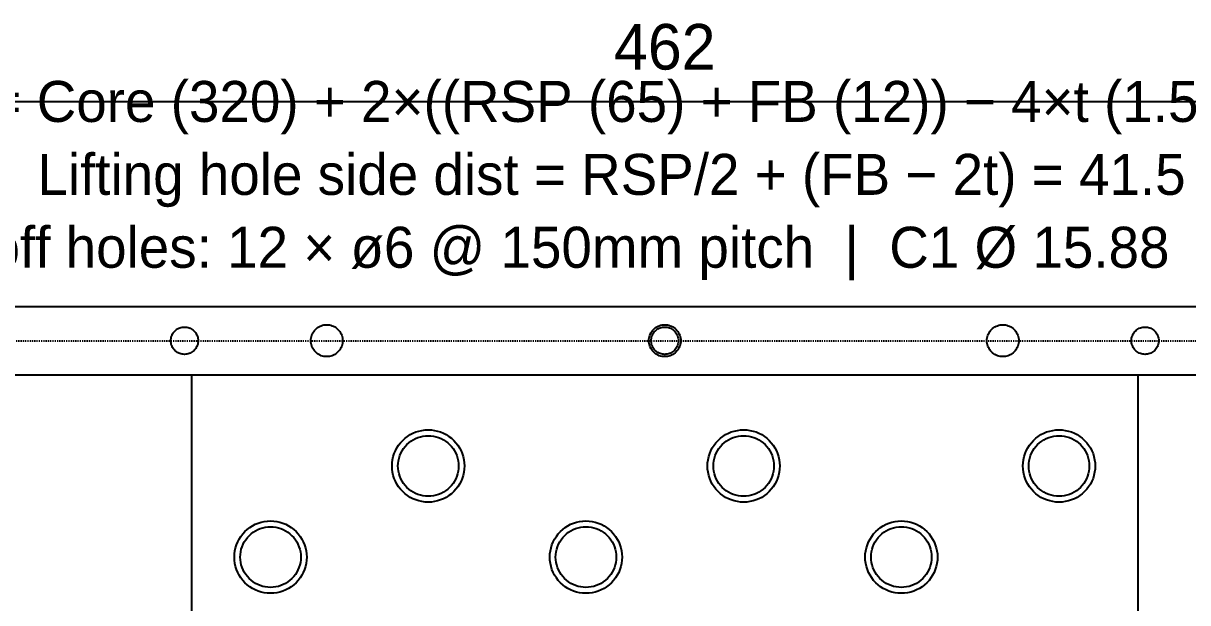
# Model space of a CAD drawing. Header units: millimetres. Extents: x 0 to 689, y -1000001 to 2212.
# Drawn here: x 210.1 to 465.9, y 2085 to 2212.1 of the extents above; entities that cross this region are included whole.
import ezdxf
from ezdxf.enums import TextEntityAlignment as Align

# ---------------------------------------------------------------- set-up
doc = ezdxf.new("R2010")
doc.units = ezdxf.units.MM
doc.linetypes.add('DASHED', pattern=[0.5, 0.25, -0.25])
doc.layers.add('DRAWING', color=7, linetype='Continuous')
doc.layers.add('TEXT', color=7, linetype='Continuous')

msp = doc.modelspace()

# ---------------------------------------------------------------- linework, layer by layer
at = {"layer": 'DRAWING', "linetype": 'CONTINUOUS', "true_color": 0xff6a00}
msp.add_line((120, 2195), (582, 2195), dxfattribs=at)
at = {"layer": 'DRAWING', "linetype": 'CONTINUOUS', "true_color": 0x111111}
for p, q in [((120, 2150), (582, 2150)), ((120, 2135), (582, 2135))]:
    msp.add_line(p, q, dxfattribs=at)
at = {"layer": 'DRAWING', "linetype": 'DASHED', "true_color": 0xb000ff}
msp.add_line((128, 2142.5), (574, 2142.5), dxfattribs=at)
at = {"layer": 'DRAWING', "linetype": 'CONTINUOUS', "true_color": 0x222222}
for p, q in [((247.08, 2135), (454.92, 2135)), ((247.08, 335), (247.08, 2135)), ((454.92, 2135), (454.92, 335))]:
    msp.add_line(p, q, dxfattribs=at)
at = {"layer": 'DRAWING', "linetype": 'CONTINUOUS', "true_color": 0x111111}
for points in [[(280.25, 2142.5), (280.24, 2142.19), (280.2, 2141.89), (280.13, 2141.59), (280.04, 2141.3), (279.92, 2141.02), (279.78, 2140.75), (279.62, 2140.49), (279.43, 2140.25), (279.22, 2140.03), (279, 2139.82), (278.76, 2139.63), (278.5, 2139.47), (278.23, 2139.33), (277.95, 2139.21), (277.66, 2139.12), (277.36, 2139.05), (277.06, 2139.01), (276.75, 2139), (276.44, 2139.01), (276.14, 2139.05), (275.84, 2139.12), (275.55, 2139.21), (275.27, 2139.33), (275, 2139.47), (274.74, 2139.63), (274.5, 2139.82), (274.28, 2140.03), (274.07, 2140.25), (273.88, 2140.49), (273.72, 2140.75), (273.58, 2141.02), (273.46, 2141.3), (273.37, 2141.59), (273.3, 2141.89), (273.26, 2142.19), (273.25, 2142.5), (273.26, 2142.81), (273.3, 2143.11), (273.37, 2143.41), (273.46, 2143.7), (273.58, 2143.98), (273.72, 2144.25), (273.88, 2144.51), (274.07, 2144.75), (274.28, 2144.97), (274.5, 2145.18), (274.74, 2145.37), (275, 2145.53), (275.27, 2145.67), (275.55, 2145.79), (275.84, 2145.88), (276.14, 2145.95), (276.44, 2145.99), (276.75, 2146), (277.06, 2145.99), (277.36, 2145.95), (277.66, 2145.88), (277.95, 2145.79), (278.23, 2145.67), (278.5, 2145.53), (278.76, 2145.37), (279, 2145.18), (279.22, 2144.97), (279.43, 2144.75), (279.62, 2144.51), (279.78, 2144.25), (279.92, 2143.98), (280.04, 2143.7), (280.13, 2143.41), (280.2, 2143.11), (280.24, 2142.81), (280.25, 2142.5)], [(354.5, 2142.5), (354.49, 2142.19), (354.45, 2141.89), (354.38, 2141.59), (354.29, 2141.3), (354.17, 2141.02), (354.03, 2140.75), (353.87, 2140.49), (353.68, 2140.25), (353.47, 2140.03), (353.25, 2139.82), (353.01, 2139.63), (352.75, 2139.47), (352.48, 2139.33), (352.2, 2139.21), (351.91, 2139.12), (351.61, 2139.05), (351.31, 2139.01), (351, 2139), (350.69, 2139.01), (350.39, 2139.05), (350.09, 2139.12), (349.8, 2139.21), (349.52, 2139.33), (349.25, 2139.47), (348.99, 2139.63), (348.75, 2139.82), (348.53, 2140.03), (348.32, 2140.25), (348.13, 2140.49), (347.97, 2140.75), (347.83, 2141.02), (347.71, 2141.3), (347.62, 2141.59), (347.55, 2141.89), (347.51, 2142.19), (347.5, 2142.5), (347.51, 2142.81), (347.55, 2143.11), (347.62, 2143.41), (347.71, 2143.7), (347.83, 2143.98), (347.97, 2144.25), (348.13, 2144.51), (348.32, 2144.75), (348.53, 2144.97), (348.75, 2145.18), (348.99, 2145.37), (349.25, 2145.53), (349.52, 2145.67), (349.8, 2145.79), (350.09, 2145.88), (350.39, 2145.95), (350.69, 2145.99), (351, 2146), (351.31, 2145.99), (351.61, 2145.95), (351.91, 2145.88), (352.2, 2145.79), (352.48, 2145.67), (352.75, 2145.53), (353.01, 2145.37), (353.25, 2145.18), (353.47, 2144.97), (353.68, 2144.75), (353.87, 2144.51), (354.03, 2144.25), (354.17, 2143.98), (354.29, 2143.7), (354.38, 2143.41), (354.45, 2143.11), (354.49, 2142.81), (354.5, 2142.5)], [(428.75, 2142.5), (428.74, 2142.19), (428.7, 2141.89), (428.63, 2141.59), (428.54, 2141.3), (428.42, 2141.02), (428.28, 2140.75), (428.12, 2140.49), (427.93, 2140.25), (427.72, 2140.03), (427.5, 2139.82), (427.26, 2139.63), (427, 2139.47), (426.73, 2139.33), (426.45, 2139.21), (426.16, 2139.12), (425.86, 2139.05), (425.56, 2139.01), (425.25, 2139), (424.94, 2139.01), (424.64, 2139.05), (424.34, 2139.12), (424.05, 2139.21), (423.77, 2139.33), (423.5, 2139.47), (423.24, 2139.63), (423, 2139.82), (422.78, 2140.03), (422.57, 2140.25), (422.38, 2140.49), (422.22, 2140.75), (422.08, 2141.02), (421.96, 2141.3), (421.87, 2141.59), (421.8, 2141.89), (421.76, 2142.19), (421.75, 2142.5), (421.76, 2142.81), (421.8, 2143.11), (421.87, 2143.41), (421.96, 2143.7), (422.08, 2143.98), (422.22, 2144.25), (422.38, 2144.51), (422.57, 2144.75), (422.78, 2144.97), (423, 2145.18), (423.24, 2145.37), (423.5, 2145.53), (423.77, 2145.67), (424.05, 2145.79), (424.34, 2145.88), (424.64, 2145.95), (424.94, 2145.99), (425.25, 2146), (425.56, 2145.99), (425.86, 2145.95), (426.16, 2145.88), (426.45, 2145.79), (426.73, 2145.67), (427, 2145.53), (427.26, 2145.37), (427.5, 2145.18), (427.72, 2144.97), (427.93, 2144.75), (428.12, 2144.51), (428.28, 2144.25), (428.42, 2143.98), (428.54, 2143.7), (428.63, 2143.41), (428.7, 2143.11), (428.74, 2142.81), (428.75, 2142.5)], [(248.5, 2142.5), (248.49, 2142.24), (248.45, 2141.98), (248.4, 2141.72), (248.32, 2141.47), (248.22, 2141.23), (248.1, 2141), (247.96, 2140.78), (247.8, 2140.57), (247.62, 2140.38), (247.43, 2140.2), (247.22, 2140.04), (247, 2139.9), (246.77, 2139.78), (246.53, 2139.68), (246.28, 2139.6), (246.02, 2139.55), (245.76, 2139.51), (245.5, 2139.5), (245.24, 2139.51), (244.98, 2139.55), (244.72, 2139.6), (244.47, 2139.68), (244.23, 2139.78), (244, 2139.9), (243.78, 2140.04), (243.57, 2140.2), (243.38, 2140.38), (243.2, 2140.57), (243.04, 2140.78), (242.9, 2141), (242.78, 2141.23), (242.68, 2141.47), (242.6, 2141.72), (242.55, 2141.98), (242.51, 2142.24), (242.5, 2142.5), (242.51, 2142.76), (242.55, 2143.02), (242.6, 2143.28), (242.68, 2143.53), (242.78, 2143.77), (242.9, 2144), (243.04, 2144.22), (243.2, 2144.43), (243.38, 2144.62), (243.57, 2144.8), (243.78, 2144.96), (244, 2145.1), (244.23, 2145.22), (244.47, 2145.32), (244.72, 2145.4), (244.98, 2145.45), (245.24, 2145.49), (245.5, 2145.5), (245.76, 2145.49), (246.02, 2145.45), (246.28, 2145.4), (246.53, 2145.32), (246.77, 2145.22), (247, 2145.1), (247.22, 2144.96), (247.43, 2144.8), (247.62, 2144.62), (247.8, 2144.43), (247.96, 2144.22), (248.1, 2144), (248.22, 2143.77), (248.32, 2143.53), (248.4, 2143.28), (248.45, 2143.02), (248.49, 2142.76), (248.5, 2142.5)], [(354, 2142.5), (353.99, 2142.24), (353.95, 2141.98), (353.9, 2141.72), (353.82, 2141.47), (353.72, 2141.23), (353.6, 2141), (353.46, 2140.78), (353.3, 2140.57), (353.12, 2140.38), (352.93, 2140.2), (352.72, 2140.04), (352.5, 2139.9), (352.27, 2139.78), (352.03, 2139.68), (351.78, 2139.6), (351.52, 2139.55), (351.26, 2139.51), (351, 2139.5), (350.74, 2139.51), (350.48, 2139.55), (350.22, 2139.6), (349.97, 2139.68), (349.73, 2139.78), (349.5, 2139.9), (349.28, 2140.04), (349.07, 2140.2), (348.88, 2140.38), (348.7, 2140.57), (348.54, 2140.78), (348.4, 2141), (348.28, 2141.23), (348.18, 2141.47), (348.1, 2141.72), (348.05, 2141.98), (348.01, 2142.24), (348, 2142.5), (348.01, 2142.76), (348.05, 2143.02), (348.1, 2143.28), (348.18, 2143.53), (348.28, 2143.77), (348.4, 2144), (348.54, 2144.22), (348.7, 2144.43), (348.88, 2144.62), (349.07, 2144.8), (349.28, 2144.96), (349.5, 2145.1), (349.73, 2145.22), (349.97, 2145.32), (350.22, 2145.4), (350.48, 2145.45), (350.74, 2145.49), (351, 2145.5), (351.26, 2145.49), (351.52, 2145.45), (351.78, 2145.4), (352.03, 2145.32), (352.27, 2145.22), (352.5, 2145.1), (352.72, 2144.96), (352.93, 2144.8), (353.12, 2144.62), (353.3, 2144.43), (353.46, 2144.22), (353.6, 2144), (353.72, 2143.77), (353.82, 2143.53), (353.9, 2143.28), (353.95, 2143.02), (353.99, 2142.76), (354, 2142.5)], [(459.5, 2142.5), (459.49, 2142.24), (459.45, 2141.98), (459.4, 2141.72), (459.32, 2141.47), (459.22, 2141.23), (459.1, 2141), (458.96, 2140.78), (458.8, 2140.57), (458.62, 2140.38), (458.43, 2140.2), (458.22, 2140.04), (458, 2139.9), (457.77, 2139.78), (457.53, 2139.68), (457.28, 2139.6), (457.02, 2139.55), (456.76, 2139.51), (456.5, 2139.5), (456.24, 2139.51), (455.98, 2139.55), (455.72, 2139.6), (455.47, 2139.68), (455.23, 2139.78), (455, 2139.9), (454.78, 2140.04), (454.57, 2140.2), (454.38, 2140.38), (454.2, 2140.57), (454.04, 2140.78), (453.9, 2141), (453.78, 2141.23), (453.68, 2141.47), (453.6, 2141.72), (453.55, 2141.98), (453.51, 2142.24), (453.5, 2142.5), (453.51, 2142.76), (453.55, 2143.02), (453.6, 2143.28), (453.68, 2143.53), (453.78, 2143.77), (453.9, 2144), (454.04, 2144.22), (454.2, 2144.43), (454.38, 2144.62), (454.57, 2144.8), (454.78, 2144.96), (455, 2145.1), (455.23, 2145.22), (455.47, 2145.32), (455.72, 2145.4), (455.98, 2145.45), (456.24, 2145.49), (456.5, 2145.5), (456.76, 2145.49), (457.02, 2145.45), (457.28, 2145.4), (457.53, 2145.32), (457.77, 2145.22), (458, 2145.1), (458.22, 2144.96), (458.43, 2144.8), (458.62, 2144.62), (458.8, 2144.43), (458.96, 2144.22), (459.1, 2144), (459.22, 2143.77), (459.32, 2143.53), (459.4, 2143.28), (459.45, 2143.02), (459.49, 2142.76), (459.5, 2142.5)], [(305.69, 2115), (305.66, 2114.42), (305.59, 2113.85), (305.46, 2113.28), (305.29, 2112.73), (305.07, 2112.19), (304.8, 2111.68), (304.49, 2111.19), (304.13, 2110.73), (303.74, 2110.3), (303.31, 2109.91), (302.85, 2109.55), (302.37, 2109.24), (301.85, 2108.97), (301.31, 2108.75), (300.76, 2108.58), (300.19, 2108.45), (299.62, 2108.38), (299.04, 2108.35), (298.46, 2108.38), (297.89, 2108.45), (297.32, 2108.58), (296.77, 2108.75), (296.23, 2108.97), (295.72, 2109.24), (295.23, 2109.55), (294.77, 2109.91), (294.34, 2110.3), (293.95, 2110.73), (293.59, 2111.19), (293.28, 2111.68), (293.01, 2112.19), (292.79, 2112.73), (292.62, 2113.28), (292.49, 2113.85), (292.42, 2114.42), (292.39, 2115), (292.42, 2115.58), (292.49, 2116.15), (292.62, 2116.72), (292.79, 2117.27), (293.01, 2117.81), (293.28, 2118.32), (293.59, 2118.81), (293.95, 2119.27), (294.34, 2119.7), (294.77, 2120.09), (295.23, 2120.45), (295.72, 2120.76), (296.23, 2121.03), (296.77, 2121.25), (297.32, 2121.42), (297.89, 2121.55), (298.46, 2121.62), (299.04, 2121.65), (299.62, 2121.62), (300.19, 2121.55), (300.76, 2121.42), (301.31, 2121.25), (301.85, 2121.03), (302.37, 2120.76), (302.85, 2120.45), (303.31, 2120.09), (303.74, 2119.7), (304.13, 2119.27), (304.49, 2118.81), (304.8, 2118.32), (305.07, 2117.81), (305.29, 2117.27), (305.46, 2116.72), (305.59, 2116.15), (305.66, 2115.58), (305.69, 2115)], [(374.97, 2115), (374.94, 2114.42), (374.87, 2113.85), (374.74, 2113.28), (374.57, 2112.73), (374.35, 2112.19), (374.08, 2111.68), (373.77, 2111.19), (373.41, 2110.73), (373.02, 2110.3), (372.59, 2109.91), (372.13, 2109.55), (371.64, 2109.24), (371.13, 2108.97), (370.59, 2108.75), (370.04, 2108.58), (369.47, 2108.45), (368.9, 2108.38), (368.32, 2108.35), (367.74, 2108.38), (367.17, 2108.45), (366.6, 2108.58), (366.05, 2108.75), (365.51, 2108.97), (365, 2109.24), (364.51, 2109.55), (364.05, 2109.91), (363.62, 2110.3), (363.23, 2110.73), (362.87, 2111.19), (362.56, 2111.68), (362.29, 2112.19), (362.07, 2112.73), (361.9, 2113.28), (361.77, 2113.85), (361.7, 2114.42), (361.67, 2115), (361.7, 2115.58), (361.77, 2116.15), (361.9, 2116.72), (362.07, 2117.27), (362.29, 2117.81), (362.56, 2118.32), (362.87, 2118.81), (363.23, 2119.27), (363.62, 2119.7), (364.05, 2120.09), (364.51, 2120.45), (365, 2120.76), (365.51, 2121.03), (366.05, 2121.25), (366.6, 2121.42), (367.17, 2121.55), (367.74, 2121.62), (368.32, 2121.65), (368.9, 2121.62), (369.47, 2121.55), (370.04, 2121.42), (370.59, 2121.25), (371.13, 2121.03), (371.64, 2120.76), (372.13, 2120.45), (372.59, 2120.09), (373.02, 2119.7), (373.41, 2119.27), (373.77, 2118.81), (374.08, 2118.32), (374.35, 2117.81), (374.57, 2117.27), (374.74, 2116.72), (374.87, 2116.15), (374.94, 2115.58), (374.97, 2115)], [(444.25, 2115), (444.22, 2114.42), (444.15, 2113.85), (444.02, 2113.28), (443.85, 2112.73), (443.63, 2112.19), (443.36, 2111.68), (443.05, 2111.19), (442.69, 2110.73), (442.3, 2110.3), (441.87, 2109.91), (441.41, 2109.55), (440.93, 2109.24), (440.41, 2108.97), (439.87, 2108.75), (439.32, 2108.58), (438.75, 2108.45), (438.18, 2108.38), (437.6, 2108.35), (437.02, 2108.38), (436.45, 2108.45), (435.88, 2108.58), (435.33, 2108.75), (434.79, 2108.97), (434.28, 2109.24), (433.79, 2109.55), (433.33, 2109.91), (432.9, 2110.3), (432.51, 2110.73), (432.15, 2111.19), (431.84, 2111.68), (431.57, 2112.19), (431.35, 2112.73), (431.18, 2113.28), (431.05, 2113.85), (430.98, 2114.42), (430.95, 2115), (430.98, 2115.58), (431.05, 2116.15), (431.18, 2116.72), (431.35, 2117.27), (431.57, 2117.81), (431.84, 2118.32), (432.15, 2118.81), (432.51, 2119.27), (432.9, 2119.7), (433.33, 2120.09), (433.79, 2120.45), (434.28, 2120.76), (434.79, 2121.03), (435.33, 2121.25), (435.88, 2121.42), (436.45, 2121.55), (437.02, 2121.62), (437.6, 2121.65), (438.18, 2121.62), (438.75, 2121.55), (439.32, 2121.42), (439.87, 2121.25), (440.41, 2121.03), (440.93, 2120.76), (441.41, 2120.45), (441.87, 2120.09), (442.3, 2119.7), (442.69, 2119.27), (443.05, 2118.81), (443.36, 2118.32), (443.63, 2117.81), (443.85, 2117.27), (444.02, 2116.72), (444.15, 2116.15), (444.22, 2115.58), (444.25, 2115)], [(271.05, 2095), (271.02, 2094.42), (270.95, 2093.85), (270.82, 2093.28), (270.65, 2092.73), (270.43, 2092.19), (270.16, 2091.68), (269.85, 2091.19), (269.49, 2090.73), (269.1, 2090.3), (268.67, 2089.91), (268.21, 2089.55), (267.72, 2089.24), (267.21, 2088.97), (266.67, 2088.75), (266.12, 2088.58), (265.55, 2088.45), (264.98, 2088.38), (264.4, 2088.35), (263.82, 2088.38), (263.25, 2088.45), (262.68, 2088.58), (262.13, 2088.75), (261.59, 2088.97), (261.07, 2089.24), (260.59, 2089.55), (260.13, 2089.91), (259.7, 2090.3), (259.31, 2090.73), (258.95, 2091.19), (258.64, 2091.68), (258.37, 2092.19), (258.15, 2092.73), (257.98, 2093.28), (257.85, 2093.85), (257.78, 2094.42), (257.75, 2095), (257.78, 2095.58), (257.85, 2096.15), (257.98, 2096.72), (258.15, 2097.27), (258.37, 2097.81), (258.64, 2098.32), (258.95, 2098.81), (259.31, 2099.27), (259.7, 2099.7), (260.13, 2100.09), (260.59, 2100.45), (261.07, 2100.76), (261.59, 2101.03), (262.13, 2101.25), (262.68, 2101.42), (263.25, 2101.55), (263.82, 2101.62), (264.4, 2101.65), (264.98, 2101.62), (265.55, 2101.55), (266.12, 2101.42), (266.67, 2101.25), (267.21, 2101.03), (267.72, 2100.76), (268.21, 2100.45), (268.67, 2100.09), (269.1, 2099.7), (269.49, 2099.27), (269.85, 2098.81), (270.16, 2098.32), (270.43, 2097.81), (270.65, 2097.27), (270.82, 2096.72), (270.95, 2096.15), (271.02, 2095.58), (271.05, 2095)], [(340.33, 2095), (340.3, 2094.42), (340.23, 2093.85), (340.1, 2093.28), (339.93, 2092.73), (339.71, 2092.19), (339.44, 2091.68), (339.13, 2091.19), (338.77, 2090.73), (338.38, 2090.3), (337.95, 2089.91), (337.49, 2089.55), (337, 2089.24), (336.49, 2088.97), (335.95, 2088.75), (335.4, 2088.58), (334.83, 2088.45), (334.26, 2088.38), (333.68, 2088.35), (333.1, 2088.38), (332.53, 2088.45), (331.96, 2088.58), (331.41, 2088.75), (330.87, 2088.97), (330.36, 2089.24), (329.87, 2089.55), (329.41, 2089.91), (328.98, 2090.3), (328.59, 2090.73), (328.23, 2091.19), (327.92, 2091.68), (327.65, 2092.19), (327.43, 2092.73), (327.26, 2093.28), (327.13, 2093.85), (327.06, 2094.42), (327.03, 2095), (327.06, 2095.58), (327.13, 2096.15), (327.26, 2096.72), (327.43, 2097.27), (327.65, 2097.81), (327.92, 2098.32), (328.23, 2098.81), (328.59, 2099.27), (328.98, 2099.7), (329.41, 2100.09), (329.87, 2100.45), (330.36, 2100.76), (330.87, 2101.03), (331.41, 2101.25), (331.96, 2101.42), (332.53, 2101.55), (333.1, 2101.62), (333.68, 2101.65), (334.26, 2101.62), (334.83, 2101.55), (335.4, 2101.42), (335.95, 2101.25), (336.49, 2101.03), (337, 2100.76), (337.49, 2100.45), (337.95, 2100.09), (338.38, 2099.7), (338.77, 2099.27), (339.13, 2098.81), (339.44, 2098.32), (339.71, 2097.81), (339.93, 2097.27), (340.1, 2096.72), (340.23, 2096.15), (340.3, 2095.58), (340.33, 2095)], [(409.61, 2095), (409.58, 2094.42), (409.51, 2093.85), (409.38, 2093.28), (409.21, 2092.73), (408.99, 2092.19), (408.72, 2091.68), (408.41, 2091.19), (408.05, 2090.73), (407.66, 2090.3), (407.23, 2089.91), (406.77, 2089.55), (406.29, 2089.24), (405.77, 2088.97), (405.23, 2088.75), (404.68, 2088.58), (404.11, 2088.45), (403.54, 2088.38), (402.96, 2088.35), (402.38, 2088.38), (401.81, 2088.45), (401.24, 2088.58), (400.69, 2088.75), (400.15, 2088.97), (399.64, 2089.24), (399.15, 2089.55), (398.69, 2089.91), (398.26, 2090.3), (397.87, 2090.73), (397.51, 2091.19), (397.2, 2091.68), (396.93, 2092.19), (396.71, 2092.73), (396.54, 2093.28), (396.41, 2093.85), (396.34, 2094.42), (396.31, 2095), (396.34, 2095.58), (396.41, 2096.15), (396.54, 2096.72), (396.71, 2097.27), (396.93, 2097.81), (397.2, 2098.32), (397.51, 2098.81), (397.87, 2099.27), (398.26, 2099.7), (398.69, 2100.09), (399.15, 2100.45), (399.64, 2100.76), (400.15, 2101.03), (400.69, 2101.25), (401.24, 2101.42), (401.81, 2101.55), (402.38, 2101.62), (402.96, 2101.65), (403.54, 2101.62), (404.11, 2101.55), (404.68, 2101.42), (405.23, 2101.25), (405.77, 2101.03), (406.29, 2100.76), (406.77, 2100.45), (407.23, 2100.09), (407.66, 2099.7), (408.05, 2099.27), (408.41, 2098.81), (408.72, 2098.32), (408.99, 2097.81), (409.21, 2097.27), (409.38, 2096.72), (409.51, 2096.15), (409.58, 2095.58), (409.61, 2095)]]:
    msp.add_lwpolyline(points, close=True, dxfattribs=at)
at = {"layer": 'DRAWING', "linetype": 'CONTINUOUS', "true_color": 0xff1a1a}
for points in [[(306.98, 2115), (306.95, 2114.31), (306.86, 2113.62), (306.71, 2112.94), (306.5, 2112.28), (306.24, 2111.64), (305.92, 2111.03), (305.54, 2110.45), (305.12, 2109.9), (304.65, 2109.39), (304.14, 2108.92), (303.59, 2108.5), (303.01, 2108.12), (302.4, 2107.8), (301.76, 2107.54), (301.1, 2107.33), (300.42, 2107.18), (299.73, 2107.09), (299.04, 2107.06), (298.35, 2107.09), (297.66, 2107.18), (296.98, 2107.33), (296.32, 2107.54), (295.68, 2107.8), (295.07, 2108.12), (294.49, 2108.5), (293.94, 2108.92), (293.43, 2109.39), (292.96, 2109.9), (292.54, 2110.45), (292.16, 2111.03), (291.84, 2111.64), (291.58, 2112.28), (291.37, 2112.94), (291.22, 2113.62), (291.13, 2114.31), (291.1, 2115), (291.13, 2115.69), (291.22, 2116.38), (291.37, 2117.06), (291.58, 2117.72), (291.84, 2118.36), (292.16, 2118.97), (292.54, 2119.55), (292.96, 2120.1), (293.43, 2120.61), (293.94, 2121.08), (294.49, 2121.5), (295.07, 2121.88), (295.68, 2122.2), (296.32, 2122.46), (296.98, 2122.67), (297.66, 2122.82), (298.35, 2122.91), (299.04, 2122.94), (299.73, 2122.91), (300.42, 2122.82), (301.1, 2122.67), (301.76, 2122.46), (302.4, 2122.2), (303.01, 2121.88), (303.59, 2121.5), (304.14, 2121.08), (304.65, 2120.61), (305.12, 2120.1), (305.54, 2119.55), (305.92, 2118.97), (306.24, 2118.36), (306.5, 2117.72), (306.71, 2117.06), (306.86, 2116.38), (306.95, 2115.69), (306.98, 2115)], [(376.26, 2115), (376.23, 2114.31), (376.14, 2113.62), (375.99, 2112.94), (375.78, 2112.28), (375.52, 2111.64), (375.2, 2111.03), (374.82, 2110.45), (374.4, 2109.9), (373.93, 2109.39), (373.42, 2108.92), (372.87, 2108.5), (372.29, 2108.12), (371.68, 2107.8), (371.04, 2107.54), (370.38, 2107.33), (369.7, 2107.18), (369.01, 2107.09), (368.32, 2107.06), (367.63, 2107.09), (366.94, 2107.18), (366.26, 2107.33), (365.6, 2107.54), (364.96, 2107.8), (364.35, 2108.12), (363.77, 2108.5), (363.22, 2108.92), (362.71, 2109.39), (362.24, 2109.9), (361.82, 2110.45), (361.44, 2111.03), (361.12, 2111.64), (360.86, 2112.28), (360.65, 2112.94), (360.5, 2113.62), (360.41, 2114.31), (360.38, 2115), (360.41, 2115.69), (360.5, 2116.38), (360.65, 2117.06), (360.86, 2117.72), (361.12, 2118.36), (361.44, 2118.97), (361.82, 2119.55), (362.24, 2120.1), (362.71, 2120.61), (363.22, 2121.08), (363.77, 2121.5), (364.35, 2121.88), (364.96, 2122.2), (365.6, 2122.46), (366.26, 2122.67), (366.94, 2122.82), (367.63, 2122.91), (368.32, 2122.94), (369.01, 2122.91), (369.7, 2122.82), (370.38, 2122.67), (371.04, 2122.46), (371.68, 2122.2), (372.29, 2121.88), (372.87, 2121.5), (373.42, 2121.08), (373.93, 2120.61), (374.4, 2120.1), (374.82, 2119.55), (375.2, 2118.97), (375.52, 2118.36), (375.78, 2117.72), (375.99, 2117.06), (376.14, 2116.38), (376.23, 2115.69), (376.26, 2115)], [(445.54, 2115), (445.51, 2114.31), (445.42, 2113.62), (445.27, 2112.94), (445.06, 2112.28), (444.8, 2111.64), (444.48, 2111.03), (444.1, 2110.45), (443.68, 2109.9), (443.21, 2109.39), (442.7, 2108.92), (442.15, 2108.5), (441.57, 2108.12), (440.96, 2107.8), (440.32, 2107.54), (439.66, 2107.33), (438.98, 2107.18), (438.29, 2107.09), (437.6, 2107.06), (436.91, 2107.09), (436.22, 2107.18), (435.54, 2107.33), (434.88, 2107.54), (434.24, 2107.8), (433.63, 2108.12), (433.05, 2108.5), (432.5, 2108.92), (431.99, 2109.39), (431.52, 2109.9), (431.1, 2110.45), (430.72, 2111.03), (430.4, 2111.64), (430.14, 2112.28), (429.93, 2112.94), (429.78, 2113.62), (429.69, 2114.31), (429.66, 2115), (429.69, 2115.69), (429.78, 2116.38), (429.93, 2117.06), (430.14, 2117.72), (430.4, 2118.36), (430.72, 2118.97), (431.1, 2119.55), (431.52, 2120.1), (431.99, 2120.61), (432.5, 2121.08), (433.05, 2121.5), (433.63, 2121.88), (434.24, 2122.2), (434.88, 2122.46), (435.54, 2122.67), (436.22, 2122.82), (436.91, 2122.91), (437.6, 2122.94), (438.29, 2122.91), (438.98, 2122.82), (439.66, 2122.67), (440.32, 2122.46), (440.96, 2122.2), (441.57, 2121.88), (442.15, 2121.5), (442.7, 2121.08), (443.21, 2120.61), (443.68, 2120.1), (444.1, 2119.55), (444.48, 2118.97), (444.8, 2118.36), (445.06, 2117.72), (445.27, 2117.06), (445.42, 2116.38), (445.51, 2115.69), (445.54, 2115)], [(272.34, 2095), (272.31, 2094.31), (272.22, 2093.62), (272.07, 2092.94), (271.86, 2092.28), (271.6, 2091.64), (271.28, 2091.03), (270.9, 2090.45), (270.48, 2089.9), (270.01, 2089.39), (269.5, 2088.92), (268.95, 2088.5), (268.37, 2088.12), (267.76, 2087.8), (267.12, 2087.54), (266.46, 2087.33), (265.78, 2087.18), (265.09, 2087.09), (264.4, 2087.06), (263.71, 2087.09), (263.02, 2087.18), (262.34, 2087.33), (261.68, 2087.54), (261.04, 2087.8), (260.43, 2088.12), (259.85, 2088.5), (259.3, 2088.92), (258.79, 2089.39), (258.32, 2089.9), (257.9, 2090.45), (257.52, 2091.03), (257.2, 2091.64), (256.94, 2092.28), (256.73, 2092.94), (256.58, 2093.62), (256.49, 2094.31), (256.46, 2095), (256.49, 2095.69), (256.58, 2096.38), (256.73, 2097.06), (256.94, 2097.72), (257.2, 2098.36), (257.52, 2098.97), (257.9, 2099.55), (258.32, 2100.1), (258.79, 2100.61), (259.3, 2101.08), (259.85, 2101.5), (260.43, 2101.88), (261.04, 2102.2), (261.68, 2102.46), (262.34, 2102.67), (263.02, 2102.82), (263.71, 2102.91), (264.4, 2102.94), (265.09, 2102.91), (265.78, 2102.82), (266.46, 2102.67), (267.12, 2102.46), (267.76, 2102.2), (268.37, 2101.88), (268.95, 2101.5), (269.5, 2101.08), (270.01, 2100.61), (270.48, 2100.1), (270.9, 2099.55), (271.28, 2098.97), (271.6, 2098.36), (271.86, 2097.72), (272.07, 2097.06), (272.22, 2096.38), (272.31, 2095.69), (272.34, 2095)], [(341.62, 2095), (341.59, 2094.31), (341.5, 2093.62), (341.35, 2092.94), (341.14, 2092.28), (340.88, 2091.64), (340.56, 2091.03), (340.18, 2090.45), (339.76, 2089.9), (339.29, 2089.39), (338.78, 2088.92), (338.23, 2088.5), (337.65, 2088.12), (337.04, 2087.8), (336.4, 2087.54), (335.74, 2087.33), (335.06, 2087.18), (334.37, 2087.09), (333.68, 2087.06), (332.99, 2087.09), (332.3, 2087.18), (331.62, 2087.33), (330.96, 2087.54), (330.32, 2087.8), (329.71, 2088.12), (329.13, 2088.5), (328.58, 2088.92), (328.07, 2089.39), (327.6, 2089.9), (327.18, 2090.45), (326.8, 2091.03), (326.48, 2091.64), (326.22, 2092.28), (326.01, 2092.94), (325.86, 2093.62), (325.77, 2094.31), (325.74, 2095), (325.77, 2095.69), (325.86, 2096.38), (326.01, 2097.06), (326.22, 2097.72), (326.48, 2098.36), (326.8, 2098.97), (327.18, 2099.55), (327.6, 2100.1), (328.07, 2100.61), (328.58, 2101.08), (329.13, 2101.5), (329.71, 2101.88), (330.32, 2102.2), (330.96, 2102.46), (331.62, 2102.67), (332.3, 2102.82), (332.99, 2102.91), (333.68, 2102.94), (334.37, 2102.91), (335.06, 2102.82), (335.74, 2102.67), (336.4, 2102.46), (337.04, 2102.2), (337.65, 2101.88), (338.23, 2101.5), (338.78, 2101.08), (339.29, 2100.61), (339.76, 2100.1), (340.18, 2099.55), (340.56, 2098.97), (340.88, 2098.36), (341.14, 2097.72), (341.35, 2097.06), (341.5, 2096.38), (341.59, 2095.69), (341.62, 2095)], [(410.9, 2095), (410.87, 2094.31), (410.78, 2093.62), (410.63, 2092.94), (410.42, 2092.28), (410.16, 2091.64), (409.84, 2091.03), (409.46, 2090.45), (409.04, 2089.9), (408.57, 2089.39), (408.06, 2088.92), (407.51, 2088.5), (406.93, 2088.12), (406.32, 2087.8), (405.68, 2087.54), (405.02, 2087.33), (404.34, 2087.18), (403.65, 2087.09), (402.96, 2087.06), (402.27, 2087.09), (401.58, 2087.18), (400.9, 2087.33), (400.24, 2087.54), (399.6, 2087.8), (398.99, 2088.12), (398.41, 2088.5), (397.86, 2088.92), (397.35, 2089.39), (396.88, 2089.9), (396.46, 2090.45), (396.08, 2091.03), (395.76, 2091.64), (395.5, 2092.28), (395.29, 2092.94), (395.14, 2093.62), (395.05, 2094.31), (395.02, 2095), (395.05, 2095.69), (395.14, 2096.38), (395.29, 2097.06), (395.5, 2097.72), (395.76, 2098.36), (396.08, 2098.97), (396.46, 2099.55), (396.88, 2100.1), (397.35, 2100.61), (397.86, 2101.08), (398.41, 2101.5), (398.99, 2101.88), (399.6, 2102.2), (400.24, 2102.46), (400.9, 2102.67), (401.58, 2102.82), (402.27, 2102.91), (402.96, 2102.94), (403.65, 2102.91), (404.34, 2102.82), (405.02, 2102.67), (405.68, 2102.46), (406.32, 2102.2), (406.93, 2101.88), (407.51, 2101.5), (408.06, 2101.08), (408.57, 2100.61), (409.04, 2100.1), (409.46, 2099.55), (409.84, 2098.97), (410.16, 2098.36), (410.42, 2097.72), (410.63, 2097.06), (410.78, 2096.38), (410.87, 2095.69), (410.9, 2095)]]:
    msp.add_lwpolyline(points, close=True, dxfattribs=at)

# ---------------------------------------------------------------- texts
at = {"layer": 'TEXT', "true_color": 0xff6a00}
for s, height, p in [('462', 10, (351, 2207)), ('Width = Core (320) + 2×((RSP (65) + FB (12)) − 4×t (1.5)) = 462 mm', 9, (351, 2195)), ('Lifting hole side dist = RSP/2 + (FB − 2t) = 41.5 mm', 9, (351, 2179)), ('Blank-off holes: 12 × ø6 @ 150mm pitch  |  C1 Ø 15.88   C2 Ø 14.50', 9, (351, 2163))]:
    msp.add_text(s, height=height, dxfattribs=at).set_placement(p, align=Align.MIDDLE_CENTER)

doc.saveas('drawing.dxf')
